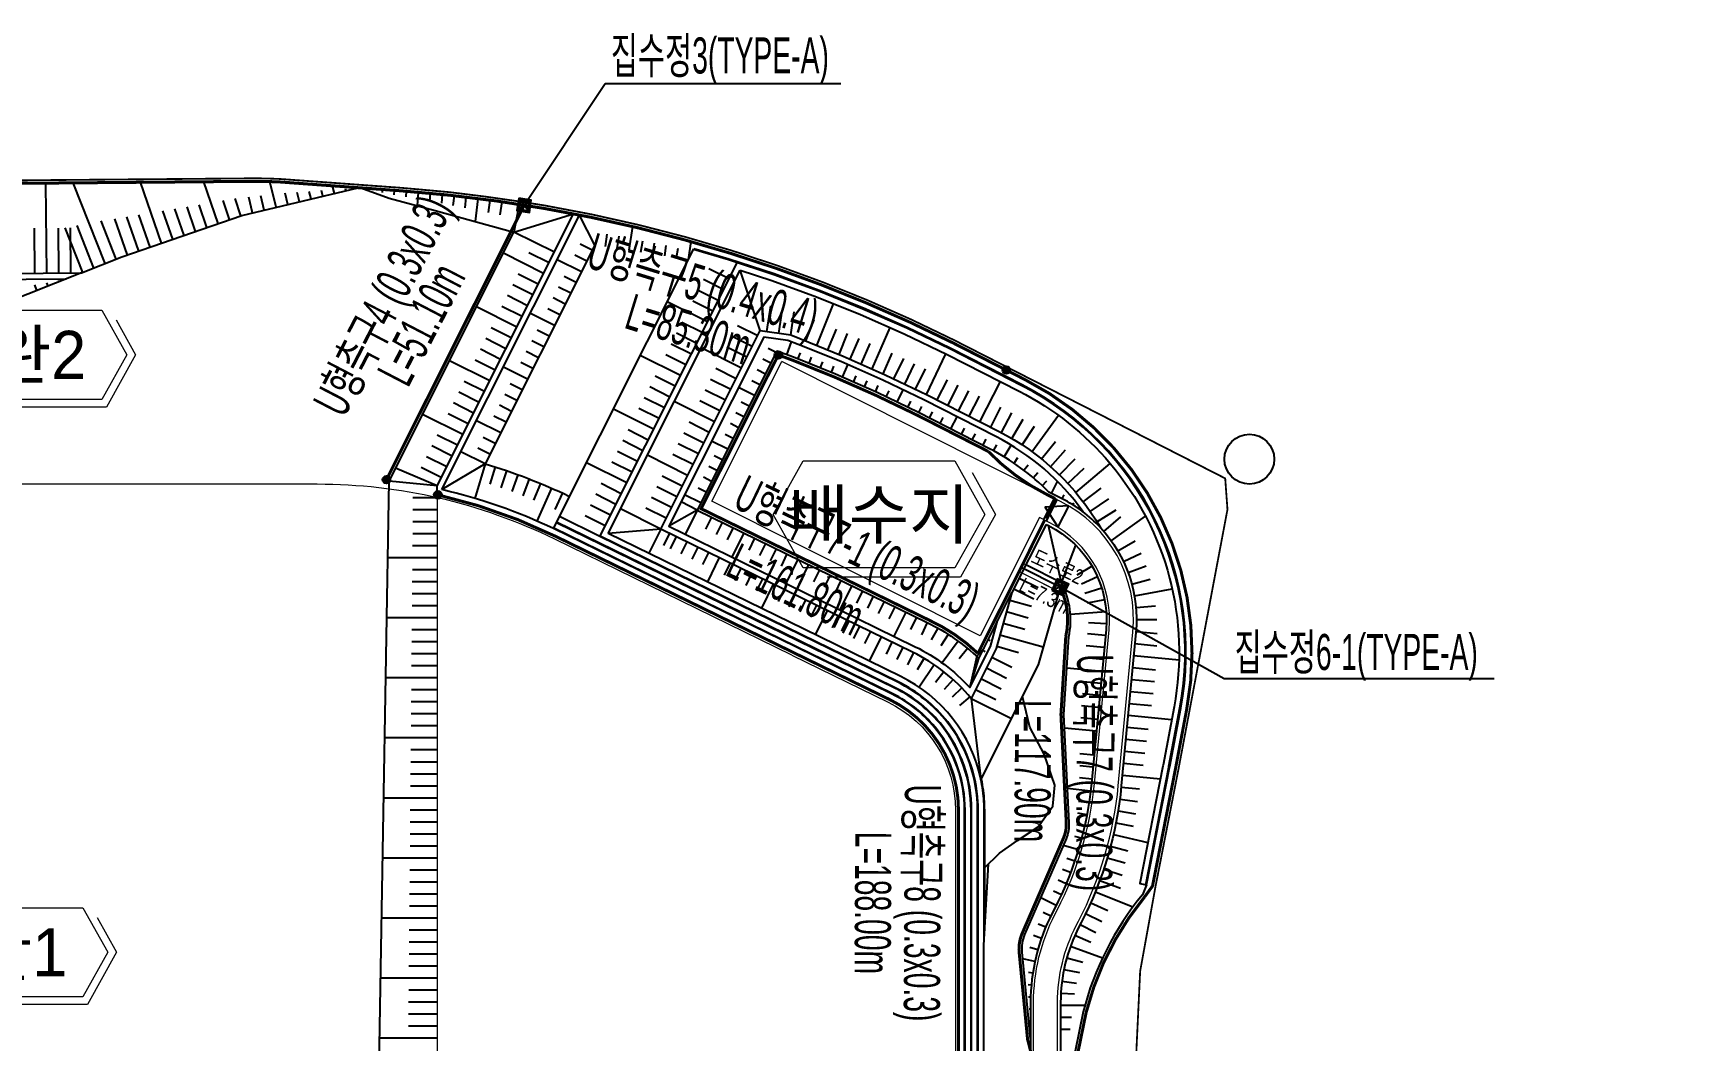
# Model space of a CAD drawing. Extents: x 230860 to 235519, y 342878 to 344985.
# Drawn here: x 232690.6 to 232964.2, y 344221 to 344388.8 of the extents above; entities that cross this region are included whole.
import ezdxf
from ezdxf.enums import TextEntityAlignment as Align

# ---------------------------------------------------------------- set-up
doc = ezdxf.new("R2010")
doc.units = 0
doc.linetypes.add('PHANTOM2', pattern=[1.25, 0.625, -0.125, 0.125, -0.125, 0.125, -0.125])
for name, color, linetype in [('#00_구역계_금회 변경(210413)', 1, 'Continuous'), ('CE-SLOP-FILL', 9, 'Continuous'), ('storm_U형측구', 130, 'Continuous'), ('storm_도수로', 60, 'Continuous'), ('storm_집수정', 4, 'Continuous'), ('도로시종점', 1, 'Continuous')]:
    doc.layers.add(name, color=color, linetype=linetype)
for name, color, linetype, lineweight in [('00_도로_계획선', 7, 'Continuous', 0), ('0_획지경계선', 8, 'Continuous', 5), ('블럭명', 7, 'Continuous', 0)]:
    doc.layers.add(name, color=color, linetype=linetype, lineweight=lineweight)
doc.styles.get("Standard").update_dxf_attribs({"font": 'Dotum.TTF'})
doc.styles.add('돋움체', font='DotumChe.TTF')
doc.linetypes.add('XUC', pattern='A,0.4,-0.15,["U <",돋움체,S=0.1,R=0,X=-0.1,Y=-0.05],-0.05', length=0.6)

# ---------------------------------------------------------------- blocks, each defined once
blk = doc.blocks.new('집수정')
at = {"layer": 'storm_집수정', "color": 7}
for p, q in [((244926.13, 275597.31), (244923.78, 275599.12)), ((244925.87, 275599.39), (244924.05, 275597.04))]:
    blk.add_line(p, q, dxfattribs=at)
for points in [[(244924.05, 275597.04), (244926.13, 275597.31), (244925.87, 275599.39), (244923.78, 275599.12)], [(244924.31, 275597.37), (244925.8, 275597.57), (244925.61, 275599.05), (244924.12, 275598.86)]]:
    blk.add_lwpolyline(points, close=True, dxfattribs=at)

msp = doc.modelspace()

# ---------------------------------------------------------------- hatches: boundary and pattern name
at = {"layer": 'storm_U형측구', "linetype": 'XUC', "ltscale": 22}
h = msp.add_hatch(color=256, dxfattribs=at)
edge = h.paths.add_edge_path()
edge.add_arc((232814.698, 344335.123), 0.644, 0, 360)
h = msp.add_hatch(color=256, dxfattribs=at)
edge = h.paths.add_edge_path()
edge.add_arc((232852.663, 344332.604), 0.644, 0, 360)
h = msp.add_hatch(color=256, dxfattribs=at)
edge = h.paths.add_edge_path()
edge.add_arc((232749.454, 344314.347), 0.644, 0, 360)
h = msp.add_hatch(color=256, dxfattribs=at)
edge = h.paths.add_edge_path()
edge.add_arc((232758.012, 344311.836), 0.644, 0, 360)

# ---------------------------------------------------------------- linework, layer by layer
at = {"layer": '#00_구역계_금회 변경(210413)', "linetype": 'PHANTOM2', "ltscale": 20, "const_width": 0.3, "flags": 128}
msp.add_lwpolyline([(232023.898, 344289.364), (232030.531, 344289.026), (232043.601, 344288.138), (232080.14, 344285.346), (232097.92, 344284.293), (232117.754, 344282.993), (232125.614, 344282.399), (232137.55, 344281.631), (232157.734, 344280.228), (232177.728, 344278.951), (232198.023, 344277.905), (232218.42, 344278.857), (232233.264, 344282.106), (232245.282, 344286.376), (232249.795, 344288.107), (232254.246, 344289.994), (232258.628, 344292.034), (232262.937, 344294.225), (232267.168, 344296.565), (232271.314, 344299.05), (232275.372, 344301.678), (232279.336, 344304.445), (232283.201, 344307.347), (232286.964, 344310.383), (232290.618, 344313.547), (232294.161, 344316.836), (232297.587, 344320.246), (232313.67, 344336.818), (232316.517, 344339.652), (232319.461, 344342.385), (232322.497, 344345.015), (232325.623, 344347.537), (232328.835, 344349.95), (232332.128, 344352.249), (232335.499, 344354.434), (232338.943, 344356.5), (232342.458, 344358.445), (232346.037, 344360.267), (232349.678, 344361.964), (232353.376, 344363.533), (232357.125, 344364.974), (232360.922, 344366.284), (232364.763, 344367.461), (232368.642, 344368.504), (232372.554, 344369.412), (232376.496, 344370.184), (232380.463, 344370.818), (232384.449, 344371.315), (232452.997, 344378.651), (232454.948, 344378.828), (232456.904, 344378.941), (232458.862, 344378.99), (232460.821, 344378.975), (232462.779, 344378.896), (232464.733, 344378.753), (232466.681, 344378.546), (232468.621, 344378.276), (232470.552, 344377.943), (232479.652, 344375.902), (232481.041, 344375.59), (232483.596, 344374.968), (232486.45, 344374.273), (232495.009, 344372.461), (232499.081, 344371.599), (232538.644, 344362.748), (232557.298, 344357.07), (232563.106, 344355.345), (232564.403, 344354.983), (232565.712, 344354.665), (232567.03, 344354.392), (232568.357, 344354.162), (232569.691, 344353.978), (232571.031, 344353.839), (232572.374, 344353.745), (232573.72, 344353.696), (232575.067, 344353.693), (232576.413, 344353.734), (232577.757, 344353.822), (232579.097, 344353.954), (232580.432, 344354.131), (232598.835, 344356.893), (232598.835, 344356.893), (232615.69, 344360.429), (232622.221, 344361.986), (232625.865, 344362.855), (232625.865, 344362.855), (232628.057, 344363.164), (232630.257, 344363.409), (232632.463, 344363.589), (232634.674, 344363.704), (232636.887, 344363.755), (232727.023, 344364.533), (232729.387, 344364.517), (232731.749, 344364.427), (232751.97, 344362.95), (232759.941, 344362.231), (232763.82, 344361.752), (232765.63, 344361.529), (232770.755, 344360.805), (232775.792, 344360.018), (232783.656, 344358.526), (232791.466, 344356.778), (232799.216, 344354.778), (232806.896, 344352.526), (232814.499, 344350.026), (232822.017, 344347.28), (232829.441, 344344.291), (232836.764, 344341.061), (232843.979, 344337.596), (232889.108, 344314.57), (232889.481, 344309.391), (232881.341, 344266.254), (232877.499, 344246.611), (232874.945, 344232.517), (232874.271, 344218.268), (232875.134, 344209.776), (232882.429, 344185.035), (232895.612, 344149.82), (232922.066, 344102.477), (232926.514, 344094.161), (232980.514, 344014.161), (233008.876, 343976.936), (233012.741, 343966.88), (233016.145, 343887.735), (233019.822, 343868.381), (233044.8, 343774.592), (233048.514, 343693.67), (233049.441, 343688.235), (233067.194, 343632.173), (233067.437, 343629.126), (233063.809, 343533.354), (233064.439, 343522.175), (233066.65, 343513.19), (233069.773, 343505.386), (233076.074, 343497.513), (233086.501, 343489.662), (233097.943, 343482.445), (233107.682, 343477.119), (233111.504, 343458.117), (233108.754, 343456.627), (233108.754, 343456.627), (233101.78, 343447.36), (233096.55, 343445.52), (233091.07, 343439.83), (233084.14, 343428.36), (233080.25, 343421.92), (233079.96, 343405.11), (233076.11, 343391.99), (233061.15, 343374.45), (233058.66, 343365.76), (233054.631, 343358.506), (233052.7, 343355.03), (233049.51, 343341.3), (233049.77, 343339.48), (233030.245, 343335.193), (232974.33, 343277.97), (232971.95, 343277.48), (232966.13, 343276.28), (232965.81, 343276.07), (232937.137, 343257.61), (232818.11, 343134.97), (232811.86, 343128.78), (232723.615, 343039.09), (232720.48, 343029.84), (232714.93, 343028.2), (232708.85, 343027.68), (232702.89, 343025.34), (232684.48, 343022.24), (232675.86, 343014.96), (232656.64, 343016.47), (232650.39, 343016.96), (232638.289, 343018.529), (232634.217, 343019.058), (232632.486, 343019.083), (232506.755, 343150.979), (232371.045, 343280.518), (232230.117, 343412.802), (232224.857, 343417.715), (232195.632, 343445.009), (232179.037, 343460.762), (232168.555, 343473.181), (232153.897, 343495.289), (232142.471, 343517.128), (232140.188, 343522.455), (232136.055, 343538.551), (232135.467, 343554.863), (232135.387, 343561.34), (232135.248, 343572.67), (232136.365, 343598.107), (232151.049, 343812.635), (232150.562, 343932.138), (232150.55, 343933.659), (232150.434, 343938.657), (232150.199, 343943.652), (232149.845, 343948.639), (232149.373, 343953.617), (232148.782, 343958.582), (232148.073, 343963.531), (232147.246, 343968.462), (232146.302, 343973.373), (232145.242, 343978.259), (232144.066, 343983.118), (232142.774, 343987.949), (232141.367, 343992.747), (232139.847, 343997.51), (232138.214, 344002.236), (232136.469, 344006.921), (232134.612, 344011.564), (232132.646, 344016.161), (232130.571, 344020.71), (232128.388, 344025.208), (232126.099, 344029.654), (232123.704, 344034.043), (232121.206, 344038.374), (232118.605, 344042.644), (232115.903, 344046.851), (232091.852, 344083.341), (232067.899, 344083.341), (232034.824, 344133.522), (232018.39, 344158.455), (232018.044, 344158.981), (232015.314, 344163.17), (232012.618, 344167.381), (232009.957, 344171.614), (232007.331, 344175.868), (232004.739, 344180.144), (232002.183, 344184.442), (231999.662, 344188.759), (231997.177, 344193.098), (231994.727, 344197.457), (231992.313, 344201.835), (231989.935, 344206.234), (231988.663, 344208.633), (231980.325, 344221.579), (231979.44, 344223.353), (231977.24, 344227.856), (231975.075, 344232.377), (231972.948, 344236.916), (231970.858, 344241.471), (231968.806, 344246.044), (231966.791, 344250.634), (231964.813, 344255.24), (231962.874, 344259.861), (231960.973, 344264.499), (231959.109, 344269.152), (231957.284, 344273.821), (231955.497, 344278.503), (231955.072, 344279.647), (231953.749, 344283.201), (231952.039, 344287.912), (231951.662, 344288.978), (231952.635, 344288.989), (231960.846, 344288.871), (231961.863, 344288.878), (231968.729, 344288.926), (231974.518, 344289.119), (231985.163, 344289.397), (231990.881, 344289.479), (232002.63, 344289.477), (232002.63, 344289.477), (232010.957, 344289.395), (232021.545, 344289.37)], close=True, dxfattribs=at)
at = {"layer": '00_도로_계획선', "linetype": 'Continuous'}
for points in [[(232636.887, 344363.755), (232727.023, 344364.533), (232729.387, 344364.517), (232731.749, 344364.427), (232751.97, 344362.95), (232759.941, 344362.231), (232763.82, 344361.752), (232765.63, 344361.529), (232770.755, 344360.805), (232775.792, 344360.018), (232783.656, 344358.526), (232791.466, 344356.778), (232799.216, 344354.778), (232806.896, 344352.526), (232814.499, 344350.026), (232822.017, 344347.28), (232829.441, 344344.291), (232836.764, 344341.061), (232843.979, 344337.596), (232889.108, 344314.57), (232889.481, 344309.391), (232881.341, 344266.254), (232877.499, 344246.611), (232874.945, 344232.517), (232874.271, 344218.268)], [(232803.612, 344310.795), (232815.271, 344334.034)], [(232848.303, 344288.374), (232803.612, 344310.795)], [(232858.168, 344308.038), (232848.303, 344288.374)]]:
    msp.add_lwpolyline(points, dxfattribs=at)
for points in [[(232887.82, 344170.636, -0.6585841), (232879.861, 344163.007, -0.1413094), (232874.265, 344167.544), (232867.127, 344177.785, -0.1533686), (232861.199, 344196.656), (232861.199, 344227.298, -0.1196075), (232864.314, 344240.133), (232864.691, 344240.863, 0.0955812), (232871.308, 344263.401), (232873.746, 344288.985, 0.3095532), (232861.711, 344310.735), (232815.271, 344334.034)], [(232816.937, 344285.158), (232777.47, 344304.447, 0.1141421), (232737.951, 344313.587), (232645.532, 344313.587, 0.0543268), (232623.992, 344311.24), (232600.41, 344306.039, -0.0543268), (232578.871, 344303.691), (232572.901, 344303.691)], [(232893.924, 344154.33, 0.3536918), (232887.424, 344158.162, -0.2846633), (232870.984, 344165.257), (232863.845, 344175.498, -0.1533686), (232857.199, 344196.656), (232857.199, 344227.298, -0.1196075), (232860.759, 344241.966), (232861.136, 344242.697, 0.0955812), (232867.326, 344263.781), (232869.764, 344289.364, 0.3095532), (232859.917, 344307.16), (232858.168, 344308.038)], [(232816.937, 344285.158), (232832.981, 344277.316, -0.2865248), (232844.199, 344259.347), (232844.199, 344190.843, 0.133651), (232851.095, 344165.504), (232885.275, 344107.362)]]:
    msp.add_lwpolyline(points, format="xyb", dxfattribs=at)
at = {"layer": '0_획지경계선'}
msp.add_lwpolyline([(232757.901, 344311.348), (232757.901, 344102.841)], dxfattribs=at)
at = {"layer": 'CE-SLOP-FILL', "color": 8}
for p, q in [((232712.01, 344353.726), (232708.495, 344363.873)), ((232721.459, 344356.999), (232719.046, 344363.964)), ((232731.071, 344359.714), (232730.053, 344363.991)), ((232692.9, 344348.738), (232692.771, 344363.737)), ((232702.606, 344350.331), (232697.287, 344363.776)), ((232725.239, 344358.308), (232724.253, 344361.154)), ((232727.18, 344358.788), (232726.557, 344361.406)), ((232729.125, 344359.251), (232728.557, 344361.639)), ((232733.017, 344360.177), (232732.574, 344362.037)), ((232734.962, 344360.639), (232734.593, 344362.192)), ((232736.908, 344361.102), (232736.612, 344362.347)), ((232738.854, 344361.565), (232738.631, 344362.502)), ((232740.799, 344362.028), (232740.5, 344363.286)), ((232742.745, 344362.491), (232742.669, 344362.812)), ((232744.691, 344362.954), (232744.688, 344362.967)), ((232746.77, 344362.828), (232746.754, 344362.604)), ((232748.765, 344362.683), (232748.728, 344362.175)), ((232750.76, 344362.537), (232750.704, 344361.783)), ((232752.753, 344362.377), (232752.669, 344361.448)), ((232754.745, 344362.198), (232754.547, 344360.002)), ((232756.737, 344362.018), (232756.623, 344360.752)), ((232758.729, 344361.838), (232758.599, 344360.397)), ((232760.718, 344361.632), (232760.522, 344360.036)), ((232762.703, 344361.388), (232762.488, 344359.643)), ((232764.688, 344361.143), (232764.222, 344357.357)), ((232710.12, 344353.071), (232708.252, 344358.463)), ((232713.9, 344354.381), (232712.253, 344359.136)), ((232715.79, 344355.035), (232714.253, 344359.472)), ((232717.679, 344355.69), (232716.253, 344359.809)), ((232719.569, 344356.344), (232718.253, 344360.145)), ((232723.349, 344357.654), (232722.253, 344360.818)), ((232766.673, 344360.899), (232766.422, 344358.857)), ((232768.654, 344360.628), (232768.317, 344358.47)), ((232771.683, 344360.798), (232770.69, 344355.56)), ((232690.9, 344348.721), (232690.836, 344356.22)), ((232694.9, 344348.755), (232694.835, 344356.255)), ((232698.886, 344348.859), (232695.943, 344356.299)), ((232696.9, 344348.772), (232696.835, 344356.272)), ((232700.746, 344349.595), (232697.945, 344356.677)), ((232704.466, 344351.067), (232701.948, 344357.431)), ((232706.34, 344351.762), (232704.252, 344357.79)), ((232708.23, 344352.417), (232706.252, 344358.127)), ((232789.858, 344352.549), (232790.465, 344356.49)), ((232777.425, 344352.26), (232770.69, 344355.56)), ((232783.722, 344352.546), (232781.711, 344353.555)), ((232785.905, 344353.158), (232786.229, 344355.262)), ((232787.882, 344352.854), (232788.195, 344354.89)), ((232791.835, 344352.245), (232792.125, 344354.131)), ((232793.812, 344351.94), (232794.087, 344353.727)), ((232795.788, 344351.636), (232796.048, 344353.324)), ((232797.765, 344351.331), (232798.01, 344352.921)), ((232799.742, 344351.027), (232800.195, 344353.97)), ((232775.631, 344348.685), (232768.928, 344352.048)), ((232776.528, 344350.472), (232773.176, 344352.154)), ((232781.928, 344348.971), (232777.906, 344350.989)), ((232782.825, 344350.758), (232780.814, 344351.767)), ((232694.986, 344347.317), (232694.9, 344347.535)), ((232774.735, 344346.897), (232771.383, 344348.579)), ((232781.032, 344347.183), (232779.02, 344348.192)), ((232805.605, 344345.989), (232802.253, 344347.671)), ((232806.502, 344347.777), (232803.15, 344349.458)), ((232691.267, 344345.845), (232690.896, 344346.781)), ((232693.126, 344346.581), (232692.898, 344347.158)), ((232772.941, 344343.322), (232769.589, 344345.003)), ((232773.838, 344345.109), (232770.486, 344346.791)), ((232780.135, 344345.396), (232778.124, 344346.405)), ((232804.708, 344344.201), (232801.357, 344345.883)), ((232771.147, 344339.746), (232764.443, 344343.11)), ((232772.044, 344341.534), (232768.692, 344343.216)), ((232777.444, 344340.033), (232773.422, 344342.051)), ((232778.341, 344341.82), (232776.33, 344342.829)), ((232779.238, 344343.608), (232777.227, 344344.617)), ((232802.915, 344340.626), (232796.211, 344343.989)), ((232803.812, 344342.414), (232800.46, 344344.095)), ((232812.815, 344339.018), (232813.431, 344343.299)), ((232814.795, 344338.733), (232815.38, 344342.806)), ((232816.775, 344338.449), (232817.33, 344342.314)), ((232821.112, 344336.703), (232823.913, 344343.66)), ((232770.25, 344337.959), (232766.898, 344339.64)), ((232776.547, 344338.245), (232774.536, 344339.254)), ((232802.018, 344338.838), (232798.666, 344340.52)), ((232811.265, 344338.315), (232807.913, 344339.997)), ((232819.273, 344337.488), (232820.674, 344340.966)), ((232822.967, 344335.956), (232824.368, 344339.434)), ((232830.322, 344332.809), (232833.348, 344339.671)), ((232769.353, 344336.171), (232766.002, 344337.853)), ((232775.65, 344336.457), (232773.639, 344337.466)), ((232800.224, 344335.263), (232796.872, 344336.945)), ((232801.121, 344337.051), (232797.769, 344338.732)), ((232810.368, 344336.527), (232807.016, 344338.209)), ((232816.1, 344335.143), (232816.882, 344337.285)), ((232824.823, 344335.209), (232826.223, 344338.687)), ((232826.662, 344334.423), (232828.175, 344337.854)), ((232828.492, 344333.616), (232830.005, 344337.047)), ((232766.663, 344330.808), (232759.959, 344334.171)), ((232767.56, 344332.596), (232764.208, 344334.277)), ((232768.457, 344334.383), (232765.105, 344336.065)), ((232773.857, 344332.882), (232771.846, 344333.891)), ((232774.754, 344334.67), (232772.742, 344335.679)), ((232798.43, 344331.688), (232791.727, 344335.051)), ((232799.327, 344333.476), (232795.975, 344335.157)), ((232808.574, 344332.952), (232801.871, 344336.315)), ((232809.471, 344334.74), (232806.119, 344336.421)), ((232813.445, 344333.739), (232812.104, 344334.412)), ((232814.341, 344335.527), (232813.001, 344336.2)), ((232817.969, 344334.432), (232818.395, 344335.49)), ((232819.824, 344333.685), (232820.25, 344334.743)), ((232821.68, 344332.938), (232822.105, 344333.996)), ((232832.151, 344332.002), (232833.665, 344335.433)), ((232833.96, 344331.148), (232835.583, 344334.528)), ((232839.368, 344328.55), (232842.615, 344335.311)), ((232772.96, 344331.094), (232768.938, 344333.112)), ((232797.534, 344329.9), (232794.182, 344331.582)), ((232806.781, 344329.377), (232803.429, 344331.058)), ((232807.678, 344331.164), (232804.326, 344332.846)), ((232812.548, 344331.952), (232811.207, 344332.624)), ((232823.535, 344332.191), (232823.961, 344333.249)), ((232825.374, 344331.406), (232826.294, 344333.493)), ((232827.204, 344330.599), (232827.664, 344331.642)), ((232835.763, 344330.282), (232837.386, 344333.662)), ((232837.566, 344329.416), (232839.189, 344332.797)), ((232841.151, 344327.644), (232842.855, 344330.984)), ((232764.869, 344327.233), (232761.517, 344328.915)), ((232765.766, 344329.021), (232762.414, 344330.702)), ((232771.166, 344327.519), (232769.155, 344328.528)), ((232772.063, 344329.307), (232770.052, 344330.316)), ((232796.637, 344328.113), (232793.285, 344329.794)), ((232805.884, 344327.589), (232802.532, 344329.271)), ((232810.754, 344328.377), (232808.073, 344329.722)), ((232811.651, 344330.164), (232810.31, 344330.837)), ((232829.034, 344329.792), (232829.494, 344330.835)), ((232830.864, 344328.985), (232831.324, 344330.028)), ((232832.671, 344328.128), (232833.164, 344329.156)), ((232834.474, 344327.262), (232835.461, 344329.318)), ((232842.933, 344326.735), (232844.637, 344330.075)), ((232844.714, 344325.826), (232846.418, 344329.166)), ((232846.496, 344324.917), (232848.2, 344328.257)), ((232848.277, 344324.008), (232851.686, 344330.689)), ((232763.972, 344325.445), (232760.62, 344327.127)), ((232770.269, 344325.732), (232768.258, 344326.741)), ((232793.946, 344322.75), (232787.242, 344326.113)), ((232794.843, 344324.537), (232791.491, 344326.219)), ((232795.74, 344326.325), (232792.388, 344328.007)), ((232804.09, 344324.014), (232797.386, 344327.377)), ((232804.987, 344325.801), (232801.635, 344327.483)), ((232809.857, 344326.589), (232808.516, 344327.262)), ((232836.277, 344326.397), (232836.77, 344327.424)), ((232838.079, 344325.529), (232838.597, 344326.545)), ((232839.86, 344324.62), (232840.378, 344325.636)), ((232850.059, 344323.099), (232851.763, 344326.439)), ((232762.179, 344321.87), (232755.475, 344325.233)), ((232763.075, 344323.658), (232759.724, 344325.339)), ((232768.476, 344322.156), (232764.453, 344324.174)), ((232769.372, 344323.944), (232767.361, 344324.953)), ((232803.193, 344322.226), (232799.841, 344323.908)), ((232808.063, 344323.014), (232806.723, 344323.686)), ((232808.96, 344324.801), (232807.62, 344325.474)), ((232841.642, 344323.711), (232842.16, 344324.727)), ((232843.423, 344322.802), (232844.46, 344324.833)), ((232845.205, 344321.893), (232845.723, 344322.909)), ((232851.839, 344322.187), (232853.585, 344325.506)), ((232853.585, 344321.213), (232855.49, 344324.444)), ((232855.283, 344320.156), (232857.342, 344323.291)), ((232856.927, 344319.018), (232861.343, 344325.081)), ((232761.282, 344320.082), (232757.93, 344321.764)), ((232767.579, 344320.369), (232765.568, 344321.378)), ((232792.152, 344319.174), (232788.801, 344320.856)), ((232793.049, 344320.962), (232789.697, 344322.644)), ((232801.4, 344318.651), (232798.048, 344320.333)), ((232802.296, 344320.439), (232798.945, 344322.12)), ((232806.27, 344319.438), (232803.588, 344320.784)), ((232807.167, 344321.226), (232805.826, 344321.899)), ((232846.986, 344320.984), (232847.504, 344322)), ((232848.768, 344320.076), (232849.286, 344321.091)), ((232850.546, 344319.16), (232851.084, 344320.165)), ((232852.284, 344318.17), (232853.464, 344320.121)), ((232858.515, 344317.802), (232860.867, 344320.723)), ((232759.488, 344316.507), (232756.136, 344318.189)), ((232760.385, 344318.295), (232757.033, 344319.976)), ((232766.682, 344318.581), (232764.671, 344319.59)), ((232791.256, 344317.387), (232787.904, 344319.068)), ((232799.606, 344315.076), (232792.902, 344318.439)), ((232800.503, 344316.863), (232797.151, 344318.545)), ((232805.373, 344317.651), (232804.032, 344318.323)), ((232853.967, 344317.091), (232854.607, 344318.034)), ((232860.042, 344316.511), (232862.532, 344319.314)), ((232861.504, 344315.147), (232864.127, 344317.827)), ((232757.901, 344313.344), (232750.991, 344316.295)), ((232758.591, 344314.719), (232755.239, 344316.401)), ((232767.567, 344316.48), (232766.656, 344313.622)), ((232769.467, 344315.853), (232768.497, 344313.014)), ((232771.352, 344315.187), (232770.325, 344312.369)), ((232789.462, 344313.812), (232782.758, 344317.175)), ((232790.359, 344315.599), (232787.007, 344317.281)), ((232798.709, 344313.288), (232795.357, 344314.97)), ((232803.579, 344314.075), (232802.238, 344314.748)), ((232804.476, 344315.863), (232803.135, 344316.536)), ((232855.591, 344315.924), (232856.28, 344316.833)), ((232857.152, 344314.674), (232857.888, 344315.545)), ((232862.899, 344313.714), (232865.649, 344316.264)), ((232864.223, 344312.215), (232869.962, 344317.043)), ((232773.224, 344314.483), (232772.139, 344311.686)), ((232775.081, 344313.74), (232773.939, 344310.966)), ((232776.923, 344312.96), (232774.524, 344307.46)), ((232778.748, 344312.142), (232777.492, 344309.417)), ((232787.668, 344310.236), (232784.316, 344311.918)), ((232788.565, 344312.024), (232785.213, 344313.705)), ((232797.812, 344311.5), (232794.46, 344313.182)), ((232801.785, 344310.5), (232799.104, 344311.845)), ((232802.682, 344312.288), (232801.342, 344312.96)), ((232858.645, 344313.344), (232859.426, 344314.175)), ((232860.164, 344312.071), (232861.168, 344314.072)), ((232861.952, 344311.174), (232862.291, 344311.849)), ((232865.473, 344310.654), (232868.456, 344312.927)), ((232757.901, 344309.348), (232753.86, 344309.348)), ((232757.901, 344311.348), (232753.877, 344311.348)), ((232786.771, 344308.449), (232783.419, 344310.13)), ((232795.122, 344306.137), (232788.418, 344309.501)), ((232796.018, 344307.925), (232792.667, 344309.607)), ((232796.915, 344309.713), (232793.563, 344311.394)), ((232801.182, 344309.297), (232799.206, 344305.254)), ((232863.697, 344310.197), (232863.888, 344310.506)), ((232866.646, 344309.035), (232869.736, 344311.16)), ((232867.74, 344307.36), (232870.928, 344309.334)), ((232757.901, 344307.348), (232753.843, 344307.348)), ((232784.978, 344304.873), (232778.274, 344308.237)), ((232785.874, 344306.661), (232782.523, 344308.343)), ((232803.567, 344308.132), (232802.579, 344306.11)), ((232805.363, 344307.254), (232804.375, 344305.232)), ((232807.16, 344306.375), (232806.172, 344304.354)), ((232865.348, 344309.07), (232865.361, 344309.088)), ((232868.903, 344305.744), (232871.725, 344308.172)), ((232870.138, 344304.172), (232875.853, 344308.265)), ((232757.901, 344305.348), (232753.826, 344305.348)), ((232796.561, 344305.434), (232795.573, 344303.413)), ((232797.682, 344304.886), (232796.694, 344302.864)), ((232799.479, 344304.008), (232798.491, 344301.986)), ((232808.957, 344305.497), (232806.981, 344301.454)), ((232810.754, 344304.619), (232809.766, 344302.597)), ((232812.551, 344303.741), (232811.563, 344301.719)), ((232871.229, 344302.496), (232874.119, 344304.2)), ((232757.901, 344301.348), (232749.682, 344301.348)), ((232757.901, 344303.348), (232753.809, 344303.348)), ((232801.276, 344303.129), (232800.288, 344301.108)), ((232803.073, 344302.251), (232802.085, 344300.23)), ((232804.87, 344301.373), (232802.894, 344297.33)), ((232814.348, 344302.863), (232813.36, 344300.841)), ((232816.145, 344301.984), (232815.157, 344299.963)), ((232817.942, 344301.106), (232815.966, 344297.063)), ((232872.166, 344300.73), (232875.096, 344302.123)), ((232757.901, 344299.348), (232753.775, 344299.348)), ((232806.667, 344300.495), (232805.679, 344298.473)), ((232808.464, 344299.617), (232807.476, 344297.595)), ((232810.26, 344298.738), (232809.272, 344296.717)), ((232819.738, 344300.228), (232818.75, 344298.206)), ((232821.535, 344299.35), (232820.547, 344297.328)), ((232823.332, 344298.471), (232822.344, 344296.45)), ((232866.928, 344299.947), (232864.426, 344298.475)), ((232867.841, 344298.169), (232865.156, 344296.978)), ((232872.944, 344298.888), (232875.925, 344299.993)), ((232757.901, 344297.348), (232753.757, 344297.348)), ((232812.057, 344297.86), (232811.069, 344295.839)), ((232813.854, 344296.982), (232811.878, 344292.939)), ((232815.651, 344296.104), (232814.663, 344294.082)), ((232825.129, 344297.593), (232824.141, 344295.572)), ((232826.926, 344296.715), (232824.95, 344292.672)), ((232828.723, 344295.837), (232827.735, 344293.815)), ((232853.903, 344296.192), (232857.257, 344294.51)), ((232854.8, 344297.98), (232857.982, 344296.384)), ((232868.546, 344296.298), (232865.718, 344295.413)), ((232873.554, 344296.984), (232876.605, 344297.815)), ((232873.993, 344295.034), (232880.276, 344296.158)), ((232757.901, 344293.348), (232753.723, 344293.348)), ((232757.901, 344295.348), (232753.74, 344295.348)), ((232817.448, 344295.226), (232816.46, 344293.204)), ((232819.245, 344294.347), (232818.257, 344292.326)), ((232821.042, 344293.469), (232820.054, 344291.448)), ((232830.52, 344294.959), (232829.532, 344292.937)), ((232832.317, 344294.08), (232831.329, 344292.059)), ((232834.113, 344293.202), (232833.125, 344291.181)), ((232853.238, 344294.315), (232856.847, 344293.296)), ((232869.033, 344294.36), (232866.106, 344293.8)), ((232874.258, 344293.052), (232877.512, 344293.34)), ((232757.901, 344291.348), (232749.511, 344291.348)), ((232822.839, 344292.591), (232820.863, 344288.548)), ((232824.635, 344291.713), (232823.647, 344289.691)), ((232826.432, 344290.835), (232825.444, 344288.813)), ((232828.229, 344289.956), (232827.241, 344287.935)), ((232835.91, 344292.324), (232833.934, 344288.281)), ((232837.707, 344291.446), (232836.719, 344289.424)), ((232839.504, 344290.568), (232838.514, 344288.547)), ((232852.151, 344290.465), (232855.76, 344289.447)), ((232852.694, 344292.39), (232856.303, 344291.371)), ((232869.296, 344292.378), (232863.336, 344291.932)), ((232869.331, 344290.38), (232866.346, 344290.498)), ((232874.345, 344291.055), (232877.736, 344291.052)), ((232757.901, 344287.348), (232753.672, 344287.348)), ((232757.901, 344289.348), (232753.689, 344289.348)), ((232830.026, 344289.078), (232829.038, 344287.057)), ((232831.823, 344288.2), (232829.847, 344284.157)), ((232833.62, 344287.322), (232832.632, 344285.3)), ((232841.274, 344289.636), (232840.169, 344287.676)), ((232842.987, 344288.604), (232841.771, 344286.711)), ((232844.637, 344287.476), (232841.992, 344283.835)), ((232849.664, 344287.743), (232849.962, 344287.594)), ((232850.561, 344289.531), (232850.812, 344289.404)), ((232851.608, 344288.541), (232858.825, 344286.503)), ((232869.169, 344288.387), (232866.186, 344288.671)), ((232874.255, 344289.057), (232877.802, 344288.739)), ((232757.901, 344285.348), (232753.655, 344285.348)), ((232835.417, 344286.444), (232834.429, 344284.422)), ((232837.213, 344285.565), (232836.213, 344283.549)), ((232838.973, 344284.615), (232837.837, 344282.673)), ((232846.221, 344286.254), (232844.796, 344284.513)), ((232847.731, 344284.944), (232846.575, 344279.734)), ((232847.731, 344284.944), (232849.046, 344286.374)), ((232848.767, 344285.955), (232849.138, 344285.769)), ((232850.236, 344284.802), (232853.588, 344283.12)), ((232851.064, 344286.616), (232854.673, 344285.597)), ((232868.789, 344284.405), (232865.825, 344284.687)), ((232868.979, 344286.396), (232865.982, 344286.681)), ((232873.876, 344285.075), (232881.416, 344284.357)), ((232874.065, 344287.066), (232877.746, 344286.716)), ((232757.901, 344283.348), (232753.637, 344283.348)), ((232840.664, 344283.547), (232838.132, 344279.827)), ((232842.278, 344282.367), (232840.888, 344280.597)), ((232849.339, 344283.014), (232852.691, 344281.332)), ((232868.599, 344282.414), (232862.736, 344282.972)), ((232873.686, 344283.084), (232877.505, 344282.721)), ((232757.901, 344281.348), (232749.34, 344281.348)), ((232757.901, 344279.348), (232753.603, 344279.348)), ((232843.807, 344281.079), (232842.3, 344279.408)), ((232845.245, 344279.689), (232843.627, 344278.126)), ((232847.545, 344279.439), (232850.897, 344277.757)), ((232848.442, 344281.226), (232851.794, 344279.545)), ((232868.41, 344280.423), (232865.511, 344280.699)), ((232873.307, 344279.103), (232877.101, 344278.741)), ((232873.496, 344281.093), (232877.324, 344280.729)), ((232757.901, 344277.348), (232753.586, 344277.348)), ((232846.585, 344278.205), (232844.864, 344276.755)), ((232868.03, 344276.441), (232865.197, 344276.711)), ((232868.22, 344278.432), (232865.354, 344278.705)), ((232873.117, 344277.112), (232876.838, 344276.757)), ((232757.901, 344275.348), (232753.569, 344275.348)), ((232867.841, 344274.45), (232865.056, 344274.715)), ((232872.927, 344275.121), (232880.187, 344274.429)), ((232757.901, 344271.348), (232749.168, 344271.348)), ((232757.901, 344273.348), (232753.552, 344273.348)), ((232867.651, 344272.459), (232862.37, 344272.962)), ((232872.548, 344271.139), (232875.995, 344270.81)), ((232872.737, 344273.13), (232876.276, 344272.792)), ((232757.901, 344269.348), (232753.518, 344269.348)), ((232867.271, 344268.477), (232864.92, 344268.701)), ((232867.461, 344270.468), (232864.965, 344270.706)), ((232872.358, 344269.148), (232875.714, 344268.828)), ((232757.901, 344265.348), (232753.483, 344265.348)), ((232757.901, 344267.348), (232753.5, 344267.348)), ((232867.082, 344266.486), (232864.875, 344266.696)), ((232872.168, 344267.157), (232875.432, 344266.846)), ((232757.901, 344263.348), (232753.466, 344263.348)), ((232866.687, 344262.505), (232862.863, 344262.959)), ((232866.892, 344264.495), (232864.83, 344264.691)), ((232871.789, 344263.175), (232874.855, 344262.874)), ((232871.979, 344265.166), (232878.31, 344264.562)), ((232757.901, 344261.348), (232748.997, 344261.348)), ((232866.417, 344260.524), (232864.687, 344260.79)), ((232871.561, 344261.188), (232874.53, 344260.8)), ((232757.901, 344257.348), (232753.415, 344257.348)), ((232757.901, 344259.348), (232753.432, 344259.348)), ((232866.078, 344258.553), (232864.565, 344258.84)), ((232870.917, 344257.241), (232873.787, 344256.677)), ((232871.271, 344259.209), (232874.174, 344258.735)), ((232757.901, 344255.348), (232753.398, 344255.348)), ((232865.195, 344254.652), (232864.054, 344254.952)), ((232865.67, 344256.595), (232864.41, 344256.88)), ((232870.5, 344255.285), (232876.237, 344253.966)), ((232757.901, 344253.348), (232753.381, 344253.348)), ((232864.653, 344252.727), (232862.19, 344253.468)), ((232870.021, 344253.343), (232872.919, 344252.579)), ((232757.901, 344251.348), (232748.826, 344251.348)), ((232757.901, 344249.348), (232753.346, 344249.348)), ((232848.922, 344236.826), (232849.686, 344250.372)), ((232863.369, 344248.94), (232862.02, 344249.45)), ((232864.044, 344250.822), (232862.736, 344251.266)), ((232868.878, 344249.511), (232871.923, 344248.495)), ((232869.48, 344251.418), (232872.437, 344250.536)), ((232757.901, 344247.348), (232753.329, 344247.348)), ((232862.629, 344247.082), (232861.272, 344247.65)), ((232868.215, 344247.624), (232871.695, 344246.338)), ((232757.901, 344245.348), (232753.312, 344245.348)), ((232860.957, 344243.449), (232858.406, 344244.732)), ((232861.825, 344245.251), (232860.493, 344245.863)), ((232866.71, 344243.918), (232869.578, 344242.645)), ((232867.492, 344245.759), (232873.749, 344243.217)), ((232757.901, 344241.348), (232748.655, 344241.348)), ((232757.901, 344243.348), (232753.295, 344243.348)), ((232860.048, 344241.667), (232858.825, 344242.271)), ((232865.869, 344242.104), (232868.56, 344240.804)), ((232757.901, 344239.348), (232753.261, 344239.348)), ((232858.505, 344237.98), (232857.191, 344238.437)), ((232859.22, 344239.847), (232857.98, 344240.366)), ((232864.093, 344238.52), (232866.736, 344237.339)), ((232864.971, 344240.317), (232867.568, 344238.977)), ((232757.901, 344235.348), (232753.226, 344235.348)), ((232757.901, 344237.348), (232753.244, 344237.348)), ((232848.942, 344216.826), (232848.922, 344236.826)), ((232857.906, 344236.072), (232856.602, 344236.438)), ((232863.344, 344236.666), (232868.682, 344234.732)), ((232757.901, 344233.348), (232753.209, 344233.348)), ((232857.425, 344234.131), (232855.408, 344234.565)), ((232862.259, 344232.82), (232864.831, 344232.293)), ((232862.732, 344234.763), (232865.377, 344234.017)), ((232757.901, 344231.348), (232748.483, 344231.348)), ((232856.827, 344230.178), (232856.325, 344230.223)), ((232857.065, 344232.164), (232856.342, 344232.273)), ((232861.929, 344230.848), (232864.374, 344230.529)), ((232757.901, 344227.348), (232753.158, 344227.348)), ((232757.901, 344229.348), (232753.175, 344229.348)), ((232856.711, 344228.182), (232856.367, 344228.191)), ((232861.743, 344228.857), (232864.01, 344228.728)), ((232757.901, 344225.348), (232753.141, 344225.348)), ((232856.699, 344226.182), (232856.459, 344226.182)), ((232861.699, 344226.858), (232865.758, 344226.858)), ((232861.699, 344224.858), (232863.49, 344224.858)), ((232757.901, 344223.348), (232753.124, 344223.348)), ((232856.699, 344224.182), (232856.412, 344224.182)), ((232856.699, 344222.182), (232856.652, 344222.182)), ((232861.699, 344222.858), (232863.285, 344222.858)), ((232757.901, 344221.348), (232748.312, 344221.348))]:
    msp.add_line(p, q, dxfattribs=at)
for points in [[(232654.006, 344348.402), (232698.706, 344348.788), (232705.401, 344351.437), (232725.401, 344358.365), (232744.775, 344362.974)], [(232744.775, 344362.974), (232751.929, 344362.452), (232759.888, 344361.734), (232767.816, 344360.759), (232775.707, 344359.525), (232783.555, 344358.036), (232786.182, 344357.448)], [(232745.192, 344362.944), (232749.901, 344361.227), (232757.592, 344359.2), (232770.69, 344355.56)], [(232757.901, 344313.344), (232780.604, 344358.596)], [(232758.699, 344312.704), (232781.626, 344358.402)], [(232770.69, 344355.56), (232780.604, 344358.596)], [(232784.164, 344353.426), (232781.626, 344358.402)], [(232801.087, 344353.708), (232799.083, 344354.296), (232791.349, 344356.292), (232786.182, 344357.448)], [(232749.901, 344314.123), (232770.69, 344355.56)], [(232784.164, 344353.426), (232765.888, 344316.999)], [(232777.261, 344306.218), (232800.631, 344352.8)], [(232784.978, 344304.873), (232807.855, 344350.474)], [(232696.122, 344347.766), (232662.901, 344347.479)], [(232698.706, 344348.788), (232685.401, 344343.525), (232672.901, 344339.188)], [(232786.365, 344305.409), (232808.362, 344349.254)], [(232811.698, 344339.179), (232808.362, 344349.254)], [(232795.122, 344306.137), (232811.698, 344339.179)], [(232811.698, 344339.179), (232816.775, 344338.449)], [(232765.888, 344316.999), (232761.866, 344319.017)], [(232765.888, 344316.999), (232758.699, 344312.704)], [(232765.888, 344316.999), (232764.169, 344311.251)], [(232747.901, 344197.36), (232749.901, 344314.123)], [(232757.901, 344313.344), (232749.901, 344314.123)], [(232757.901, 344311.348), (232757.901, 344313.344)], [(232801.182, 344309.297), (232796.468, 344306.592)], [(232801.182, 344309.297), (232798.501, 344310.642)], [(232861.837, 344297.171), (232859.693, 344306.713)], [(232795.122, 344306.137), (232786.365, 344305.409)], [(232795.122, 344306.137), (232793.146, 344302.094)], [(232788.252, 344303.373), (232788.212, 344303.292)], [(232861.837, 344297.171), (232864.237, 344303.428)], [(232861.837, 344297.171), (232855.891, 344300.154)], [(232861.837, 344297.171), (232857.983, 344283.517), (232848.431, 344264.48)], [(232846.575, 344279.734), (232848.092, 344284.608)], [(232846.798, 344277.949), (232848.431, 344264.48)], [(232846.798, 344277.949), (232853.502, 344274.586)], [(232848.969, 344249.667), (232851.501, 344252.156), (232854.499, 344254.26), (232857.981, 344256.555), (232860.389, 344259.984), (232860.734, 344263.484), (232858.954, 344268.658), (232856.555, 344273.166), (232855.357, 344278.283)], [(232848.969, 344237.663), (232848.969, 344249.667)], [(232849.059, 344239.258), (232849.059, 344249.756)]]:
    msp.add_lwpolyline(points, dxfattribs=at)
for points in [[(232875.878, 344246.918), (232879.705, 344266.484, 0.0016612), (232879.736, 344266.646), (232881.567, 344276.351, 0.3329187), (232855.238, 344329.999), (232843.247, 344336.117), (232836.074, 344339.562), (232828.8, 344342.77), (232821.426, 344345.739), (232813.958, 344348.467), (232806.406, 344350.95), (232800.563, 344352.664)], [(232876.025, 344246.889), (232879.852, 344266.456, 0.0016612), (232879.883, 344266.619), (232881.715, 344276.324, 0.3329187), (232855.306, 344330.133), (232843.313, 344336.252), (232836.136, 344339.698), (232828.858, 344342.909), (232821.479, 344345.879), (232814.007, 344348.609), (232806.451, 344351.093), (232800.631, 344352.8)], [(232808.362, 344349.254), (232813.63, 344347.522), (232821.067, 344344.806), (232828.411, 344341.849), (232835.655, 344338.654), (232842.803, 344335.221), (232854.783, 344329.108, -0.1002279), (232869.962, 344317.043, -0.1002279)], [(232865.462, 344308.983, 0.1207634), (232850.92, 344321.537), (232839.031, 344327.603), (232832.099, 344330.932), (232825.108, 344334.016), (232818.021, 344336.869), (232816.259, 344337.513), (232812.269, 344338.086), (232796.468, 344306.592), (232821.446, 344294.384), (232837.491, 344286.543, -0.0946015), (232846.575, 344279.734), (232850.022, 344286.605), (232851.217, 344290.837)], [(232816.775, 344338.449), (232825.496, 344334.937), (232832.518, 344331.84), (232839.475, 344328.499), (232851.375, 344322.428, -0.1439374), (232868.318, 344306.398, -0.2142868), (232874.244, 344288.937), (232871.806, 344263.354, -0.0955812), (232865.135, 344240.634), (232864.758, 344239.903, 0.1196075), (232861.699, 344227.298), (232861.699, 344196.656, 0.1533686), (232867.537, 344178.071), (232874.675, 344167.83, 0.1413094), (232880.056, 344163.467, 0.6585841), (232887.351, 344170.46)], [(232868.318, 344306.398, 0.0893402), (232861.935, 344311.182), (232859.721, 344312.293, 0.080624), (232849.884, 344319.506), (232838.019, 344325.56), (232831.146, 344328.861), (232824.222, 344331.915), (232817.204, 344334.74), (232814.451, 344335.746), (232801.182, 344309.297), (232823.422, 344298.427), (232839.467, 344290.586, -0.0758873), (232848.092, 344284.608), (232853.593, 344295.573, 0.0893402)], [(232765.888, 344316.999, -0.0383783), (232779.837, 344311.632)], [(232869.962, 344317.043, -0.2251771), (232880.585, 344276.537), (232878.753, 344266.832, -0.0016612), (232878.723, 344266.676), (232874.896, 344247.109), (232876.025, 344246.889), (232875.33, 344245.242, 0.1103568), (232865.465, 344225.758), (232863.513, 344216.231), (232863.412, 344196.284), (232862.749, 344188.462)], [(232777.259, 344306.214, 0.0538783), (232758.699, 344312.704, 0.0538783)], [(232848.64, 344177.726, -0.0701995), (232846.789, 344190.843), (232846.789, 344259.347, 0.1678719), (232841.972, 344273.292, 0.1132077), (232834.118, 344279.643), (232818.074, 344287.484), (232777.75, 344307.192)], [(232848.726, 344177.751, -0.0701995), (232846.879, 344190.843), (232846.879, 344259.347, 0.1678719), (232842.042, 344273.347, 0.1132077), (232834.158, 344279.724), (232818.113, 344287.565), (232777.79, 344307.273)], [(232859.284, 344306.918), (232853.593, 344295.573), (232850.959, 344286.242), (232846.798, 344277.949, 0.1072883), (232837.052, 344285.644), (232821.007, 344293.486), (232795.122, 344306.137)], [(232859.284, 344306.918), (232859.693, 344306.713, -0.3095532), (232869.266, 344289.411), (232866.828, 344263.828, -0.0955812), (232860.691, 344242.926), (232860.314, 344242.195, 0.1196075), (232856.699, 344227.298), (232856.699, 344219.236)], [(232847.592, 344177.424, -0.0701995), (232845.699, 344190.843), (232845.699, 344259.347, 0.1678719), (232841.114, 344272.619, 0.1132077), (232833.64, 344278.664), (232817.595, 344286.505), (232777.261, 344306.218)], [(232847.679, 344177.449, -0.0701995), (232845.789, 344190.843), (232845.789, 344259.347, 0.1678719), (232841.185, 344272.674, 0.1132077), (232833.679, 344278.744), (232817.635, 344286.586), (232777.302, 344306.299)], [(232847.879, 344244.891), (232847.879, 344259.347, 0.1678719), (232842.829, 344273.964, 0.1132077), (232834.597, 344280.622), (232818.553, 344288.464), (232784.978, 344304.873)], [(232847.932, 344260.68, 0.1534859), (232842.9, 344274.02, 0.1132077), (232834.637, 344280.703), (232818.592, 344288.545), (232785.018, 344304.954)], [(232848.431, 344264.48), (232848.431, 344264.48, 0.2308451), (232835.076, 344281.601), (232819.031, 344289.443), (232786.365, 344305.409)], [(232856.699, 344221.219), (232855.3, 344235.677, -0.1269876), (232855.767, 344238.64), (232862.659, 344254.549, 0.1150173), (232863.146, 344257.229), (232862.257, 344275.269), (232863.061, 344288.2, 0.1778675), (232861.837, 344297.171, 0.1778675)], [(232848.93, 344260.736, 0.0381728), (232848.431, 344264.48, 0.0381728)], [(232849.02, 344260.741, 0.0381728), (232848.52, 344264.498, 0.0381728)], [(232847.969, 344244.891), (232847.969, 344259.347, 0.0140246), (232847.932, 344260.68)], [(232848.969, 344249.667), (232848.969, 344259.347, 0.0140246), (232848.93, 344260.736)], [(232849.059, 344249.756), (232849.059, 344259.347, 0.0140246), (232849.02, 344260.741)], [(232849.687, 344178.028, -0.0701995), (232847.879, 344190.843), (232847.879, 344244.891)], [(232849.697, 344178.322, -0.0686774), (232847.969, 344190.843), (232847.969, 344244.891)]]:
    msp.add_lwpolyline(points, format="xyb", dxfattribs=at)
at = {"layer": 'storm_U형측구', "ltscale": 22}
for p, q in [((232859.626, 344309.264), (232860.073, 344309.04)), ((232859.738, 344309.488), (232860.185, 344309.264)), ((232859.851, 344309.711), (232860.297, 344309.487)), ((232859.963, 344309.935), (232860.41, 344309.71)), ((232860.075, 344310.158), (232860.522, 344309.934)), ((232860.187, 344310.382), (232860.634, 344310.157)), ((232860.299, 344310.605), (232860.746, 344310.381)), ((232860.411, 344310.828), (232860.858, 344310.604)), ((232860.523, 344311.052), (232860.97, 344310.828)), ((232860.635, 344311.275), (232861.082, 344311.051)), ((232859.066, 344308.147), (232859.513, 344307.923)), ((232859.178, 344308.37), (232859.625, 344308.146)), ((232859.29, 344308.594), (232859.737, 344308.37)), ((232859.402, 344308.817), (232859.849, 344308.593)), ((232859.514, 344309.041), (232859.961, 344308.817))]:
    msp.add_line(p, q, dxfattribs=at)
at = {"layer": 'storm_U형측구', "linetype": 'XUC', "ltscale": 22, "const_width": 0.5, "flags": 128}
for points in [[(232573.401, 344344.897), (232580.989, 344353.709), (232598.926, 344356.401), (232625.954, 344362.363), (232628.12, 344362.668), (232630.305, 344362.911), (232632.496, 344363.09), (232634.693, 344363.204), (232636.895, 344363.255), (232727.023, 344364.033), (232729.376, 344364.017), (232731.721, 344363.928), (232744.775, 344362.974), (232744.775, 344362.974), (232751.929, 344362.452), (232759.888, 344361.734), (232767.816, 344360.759), (232772.381, 344360.045)], [(232772.381, 344360.045), (232749.454, 344314.347)], [(232772.381, 344360.045), (232775.707, 344359.525), (232783.555, 344358.036), (232786.182, 344357.448), (232791.349, 344356.292), (232799.083, 344354.296), (232806.748, 344352.048), (232814.335, 344349.554), (232821.838, 344346.813), (232829.247, 344343.83), (232836.555, 344340.607), (232843.757, 344337.148), (232852.663, 344332.604)], [(232855.118, 344299.728), (232859.023, 344307.609)]]:
    msp.add_lwpolyline(points, dxfattribs=at)
for points in [[(232855.118, 344299.728), (232847.943, 344285.428, 0.0842935), (232839.686, 344291.035), (232801.855, 344309.525), (232814.698, 344335.123)], [(232860.778, 344311.203), (232859.423, 344311.883, -0.0845954), (232849.657, 344319.061), (232837.797, 344325.112), (232830.936, 344328.407), (232824.027, 344331.454), (232817.025, 344334.273), (232814.698, 344335.123)], [(232886.833, 344164.719, -0.3279584), (232880.056, 344163.467, -0.1413094), (232874.675, 344167.83), (232867.537, 344178.071, -0.0781131), (232863.121, 344187.147), (232863.247, 344188.42), (232863.911, 344196.262), (232864.012, 344216.179), (232865.952, 344225.646, -0.1102972), (232875.716, 344244.924), (232877.006, 344246.697), (232880.833, 344266.264, 0.0016612), (232880.866, 344266.433), (232882.697, 344276.138, 0.3329187), (232855.761, 344331.023), (232852.663, 344332.604)], [(232846.631, 344177.148, -0.0701995), (232844.699, 344190.843), (232844.699, 344259.347, 0.1678719), (232840.327, 344272.002, 0.1132077), (232833.201, 344277.765), (232817.156, 344285.607), (232777.689, 344304.896, 0.0578324), (232758.012, 344311.836)], [(232858.787, 344180.647), (232857.388, 344187.225), (232857.051, 344191.462, -0.0338407), (232856.699, 344196.656), (232856.699, 344219.236), (232856.201, 344221.171), (232854.803, 344235.629, -0.1269876), (232855.308, 344238.839), (232862.2, 344254.748, 0.1150173), (232862.646, 344257.205), (232861.756, 344275.272), (232862.565, 344288.27, 0.1677376), (232861.636, 344296.458)]]:
    msp.add_lwpolyline(points, format="xyb", dxfattribs=at)
at = {"layer": 'storm_U형측구', "ltscale": 22, "flags": 128}
for points in [[(232860.635, 344311.275), (232858.841, 344307.7)], [(232861.08, 344311.047), (232859.288, 344307.476)]]:
    msp.add_lwpolyline(points, dxfattribs=at)
at = {"layer": 'storm_U형측구', "linetype": 'XUC', "ltscale": 22}
for centre in [(232814.698, 344335.123), (232852.663, 344332.604), (232749.454, 344314.347), (232758.012, 344311.836)]:
    msp.add_circle(centre, 0.644, dxfattribs=at)
at = {"layer": 'storm_도수로', "ltscale": 20, "const_width": 0.2}
for points in [[(232860.637, 344296.121), (232854.782, 344299.058)], [(232861.294, 344297.469), (232855.454, 344300.399)]]:
    msp.add_lwpolyline(points, dxfattribs=at)
at = {"layer": 'storm_도수로', "ltscale": 20}
msp.add_lwpolyline([(232861.636, 344296.458), (232855.118, 344299.728)], dxfattribs=at)
at = {"layer": 'storm_집수정', "color": 0}
for p, q in [((232772.377, 344360.048), (232785.866, 344380.328)), ((232772.377, 344360.048), (232785.866, 344380.328)), ((232785.866, 344380.328), (232808.26, 344380.328)), ((232785.866, 344380.328), (232825.128, 344380.328))]:
    msp.add_line(p, q, dxfattribs=at)
msp.add_lwpolyline([(232861.624, 344296.492), (232888.908, 344281.227), (232933.898, 344281.227)], dxfattribs=at)
at = {"layer": '도로시종점'}
for p, q in [((232859.065, 344309.825), (232863.058, 344310.059)), ((232859.065, 344309.825), (232861.264, 344306.484)), ((232863.058, 344310.059), (232861.264, 344306.484))]:
    msp.add_line(p, q, dxfattribs=at)
msp.add_circle((232893.126, 344317.778), 4.142, dxfattribs=at)
at = {"layer": '블럭명'}
for points in [[(232702.082, 344327.725), (232681.006, 344327.725), (232676.862, 344335.141), (232681.006, 344342.557), (232702.082, 344342.557), (232706.226, 344335.141), (232702.082, 344327.725)], [(232704.453, 344340.948), (232707.699, 344335.141), (232702.836, 344326.439), (232684.345, 344326.439)], [(232698.924, 344228.255), (232677.849, 344228.255), (232673.704, 344235.671), (232677.849, 344243.087), (232698.924, 344243.087), (232703.069, 344235.671), (232698.924, 344228.255)], [(232701.296, 344241.479), (232704.541, 344235.671), (232699.678, 344226.969), (232681.187, 344226.969)]]:
    msp.add_lwpolyline(points, dxfattribs=at)
at = {"layer": '블럭명', "elevation": 4}
for points in [[(232844.109, 344299.673), (232818.819, 344299.673), (232813.846, 344308.572), (232818.819, 344317.472), (232844.109, 344317.472), (232849.083, 344308.572), (232844.109, 344299.673)], [(232846.955, 344315.542), (232850.85, 344308.572), (232845.015, 344298.13), (232822.825, 344298.13)]]:
    msp.add_lwpolyline(points, dxfattribs=at)

# ---------------------------------------------------------------- block references
at = {"layer": 'storm_집수정', "color": 7}
for p, rotation in [((36442.393, 656445.204), 253.8012204185923), ((36442.393, 656445.204), 253.8012204185923), ((-123170.471, 248464.578), 326.6926381650295), ((-123170.471, 248464.578), 326.6926381650295)]:
    msp.add_blockref('집수정', p, dxfattribs=dict(at, rotation=rotation))

# ---------------------------------------------------------------- texts
at = {"layer": 'storm_U형측구', "linetype": 'XUC', "ltscale": 22, "width": 0.6}
for s, rotation, p in [('U형측구4 (0.3x0.3)', 62.528, (232751.494, 344341.981)), ('U형측구5 (0.4x0.4)', 342.85327, (232801.332, 344343.983)), ('L=51.10m', 62.528, (232757.912, 344338.858)), ('L=85.30m', 342.85327, (232798.902, 344336.568)), ('U형측구7-1 (0.3x0.3)', 334.32429, (232826.555, 344300.423, 4)), ('L=161.80m', 334.32429, (232816.333, 344293.405)), ('U형측구7 (0.3x0.3)', 269.70497, (232864.362, 344265.577, -3)), ('L=117.90m', 269.70497, (232854.069, 344265.857, -3)), ('U형측구8 (0.3x0.3)', 269.70497, (232835.69, 344243.898)), ('L=188.00m', 269.70497, (232827.464, 344243.898))]:
    msp.add_text(s, height=6, rotation=rotation, dxfattribs=at).set_placement(p, align=Align.CENTER)
at = {"layer": 'storm_도수로', "ltscale": 20, "width": 0.8}
for s, rotation, p in [('도수로2', 334.98681, (232861.167, 344299.82, 74.346)), ('L=7.3m', 332.7248, (232859.03, 344295.028, 74.346))]:
    msp.add_text(s, height=2.5, rotation=rotation, dxfattribs=at).set_placement(p, align=Align.MIDDLE)
at = {"layer": 'storm_집수정', "color": 0, "ltscale": 22, "width": 0.6}
for s, p in [('집수정3(TYPE-A)', (232804.968, 344381.99)), ('집수정6-1(TYPE-A)', (232910.915, 344282.671))]:
    msp.add_text(s, height=6, rotation=0.03924, dxfattribs=at).set_placement(p, align=Align.CENTER)
at = {"layer": '블럭명'}
for s, p in [('완2', (232691.544, 344335.141)), ('배수지', (232831.464, 344308.572, 4)), ('산1', (232688.386, 344235.671))]:
    msp.add_text(s, height=8, dxfattribs=at).set_placement(p, align=Align.MIDDLE_CENTER)

doc.saveas('drawing.dxf')
